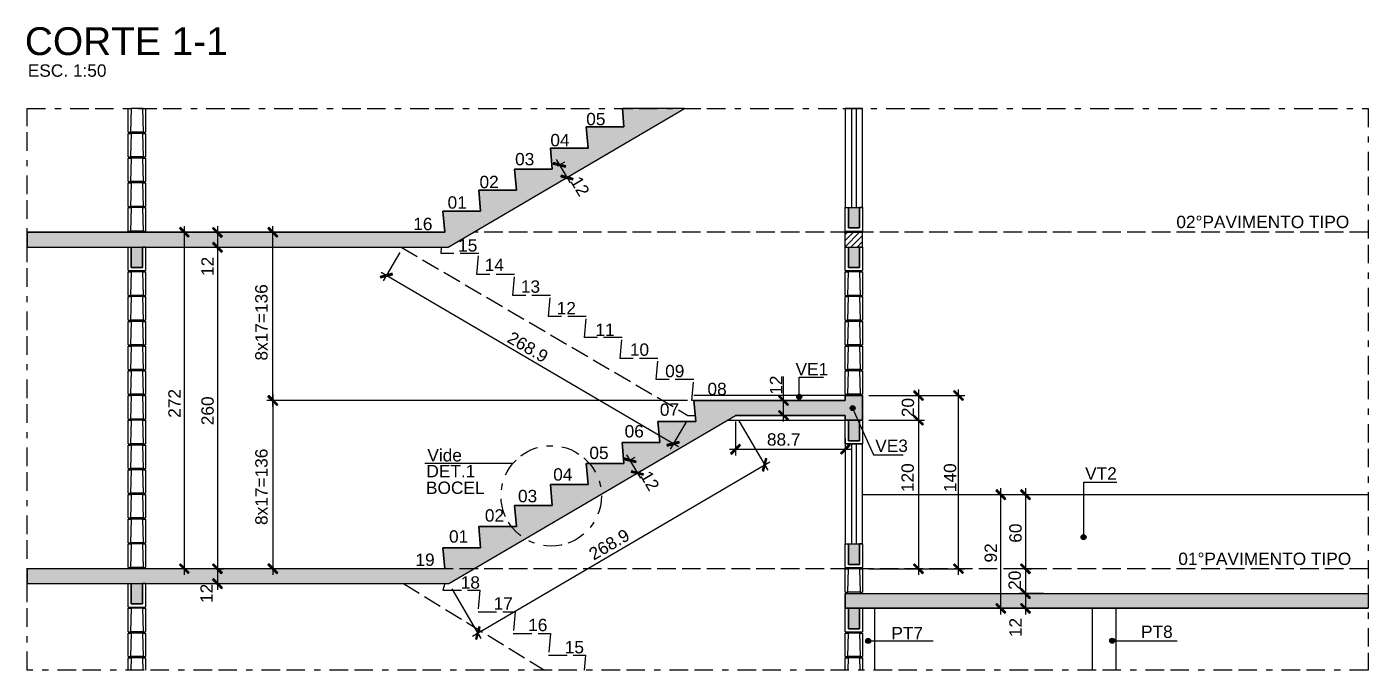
# Model space of a CAD drawing. Extents: x 0 to 119, y 0 to 84.
# Drawn here: x 74.55 to 96.25, y 23.62 to 34.02 of the extents above; entities that cross this region are included whole.
import ezdxf

# ---------------------------------------------------------------- set-up
doc = ezdxf.new("R2010")
doc.units = 0
doc.linetypes.add('ESTILO_TQS_0003', pattern=[0.92, 0.3, -0.15, 0.02, -0.15, 0.3])
doc.linetypes.add('ESTILO_TQS_0005', pattern=[0.4, 0.3, -0.1])
for name, color, linetype in [('1', 1, 'CONTINUOUS'), ('2', 2, 'CONTINUOUS'), ('4', 4, 'CONTINUOUS'), ('5', 5, 'CONTINUOUS'), ('8', 8, 'CONTINUOUS')]:
    doc.layers.add(name, color=color, linetype=linetype)
doc.styles.add('TQS_ARIAL', font='arial.ttf')

msp = doc.modelspace()

# ---------------------------------------------------------------- linework, layer by layer
at = {"layer": '1', "linetype": 'CONTINUOUS'}
for p, q in [((76.426717, 32.698409), (76.226717, 32.698409)), ((87.886717, 32.698409), (87.886717, 31.098409)), ((87.966717, 31.098409), (87.966717, 32.698409)), ((76.426717, 32.318409), (76.226717, 32.318409)), ((76.426717, 32.298409), (76.226717, 32.298409)), ((76.426717, 32.298409), (76.226717, 32.298409)), ((76.426717, 31.918409), (76.226717, 31.918409)), ((76.426717, 31.918409), (76.226717, 31.918409)), ((76.426717, 31.898409), (76.226717, 31.898409)), ((83.11213, 31.876294), (83.334655, 31.496682)), ((83.132823, 31.772509), (83.248972, 31.840594)), ((76.426717, 31.518409), (76.226717, 31.518409)), ((76.426717, 31.498409), (76.226717, 31.498409)), ((83.254206, 31.565438), (83.370354, 31.633523)), ((76.426717, 31.118409), (76.226717, 31.118409)), ((76.426717, 31.098409), (76.226717, 31.098409)), ((76.426717, 30.718409), (76.226717, 30.718409)), ((77.586397, 30.698409), (76.995147, 30.698409)), ((77.095147, 25.158409), (77.095147, 30.798409)), ((77.629803, 30.798409), (77.629803, 30.358409)), ((77.675356, 30.698409), (77.729803, 30.698409)), ((78.631788, 30.698409), (78.427402, 30.698409)), ((78.527402, 27.878409), (78.527402, 30.798409)), ((87.786717, 30.466209), (88.018917, 30.698409)), ((87.786717, 30.565204), (87.919922, 30.698409)), ((87.786717, 30.664199), (87.820927, 30.698409)), ((87.877912, 30.458409), (88.066717, 30.647214)), ((77.629803, 30.558409), (77.629803, 25.158409)), ((77.707242, 30.458409), (77.729803, 30.458409)), ((87.976907, 30.458409), (88.066717, 30.548219)), ((80.581127, 30.372139), (80.31212, 29.913245)), ((76.426717, 30.058409), (76.226717, 30.058409)), ((85.088962, 27.228943), (80.276422, 30.050087)), ((88.026717, 30.058409), (87.826717, 30.058409)), ((76.426717, 29.678409), (76.226717, 29.678409)), ((76.426717, 29.658409), (76.226717, 29.658409)), ((88.026717, 29.678409), (87.826717, 29.678409)), ((88.026717, 29.658409), (87.826717, 29.658409)), ((76.426717, 29.278409), (76.226717, 29.278409)), ((76.426717, 29.258409), (76.226717, 29.258409)), ((88.026717, 29.278409), (87.826717, 29.278409)), ((88.026717, 29.258409), (87.826717, 29.258409)), ((76.426717, 28.878409), (76.226717, 28.878409)), ((88.026717, 28.878409), (87.826717, 28.878409)), ((76.426717, 28.858409), (76.226717, 28.858409)), ((88.026717, 28.858409), (87.826717, 28.858409)), ((76.426717, 28.478409), (76.226717, 28.478409)), ((76.426717, 28.458409), (76.226717, 28.458409)), ((88.026717, 28.478409), (87.826717, 28.478409)), ((88.026717, 28.458409), (87.826717, 28.458409)), ((86.788394, 28.078409), (86.788394, 28.367317)), ((76.426717, 28.078409), (76.226717, 28.078409)), ((76.426717, 28.058409), (76.226717, 28.058409)), ((78.527402, 28.078409), (78.527402, 25.158409)), ((87.786717, 28.058409), (85.336859, 28.058409)), ((86.788394, 27.638409), (86.788394, 28.078409)), ((88.026717, 28.078409), (87.826717, 28.078409)), ((88.166717, 28.058409), (89.719067, 28.058409)), ((88.582887, 28.058409), (89.070754, 28.058409)), ((88.970754, 28.158409), (88.970754, 27.558409)), ((89.619067, 25.158409), (89.619067, 28.158409)), ((83.940515, 27.978409), (78.427402, 27.978409)), ((85.236859, 27.978409), (78.427402, 27.978409)), ((86.75876, 27.978409), (86.688394, 27.978409)), ((76.426717, 27.678409), (76.226717, 27.678409)), ((76.426717, 27.658409), (76.226717, 27.658409)), ((85.221127, 27.652139), (84.95212, 27.193245)), ((85.875594, 27.658409), (87.786717, 27.658409)), ((86.01208, 27.638409), (86.01208, 27.089153)), ((86.062652, 27.652139), (86.531648, 26.852087)), ((86.784368, 27.738409), (86.688394, 27.738409)), ((88.166717, 27.658409), (89.070754, 27.658409)), ((88.166717, 27.658409), (89.070754, 27.658409)), ((88.970754, 27.758409), (88.970754, 25.158409)), ((87.786717, 27.368409), (87.786717, 27.089153)), ((76.426717, 27.278409), (76.226717, 27.278409)), ((76.426717, 27.258409), (76.226717, 27.258409)), ((85.91208, 27.189153), (87.886717, 27.189153)), ((87.886717, 27.278409), (87.886717, 25.658409)), ((87.966717, 25.658409), (87.966717, 27.278409)), ((80.984149, 26.965798), (82.415905, 26.965798)), ((81.7544, 24.167547), (86.567346, 26.988929)), ((84.250075, 27.099735), (84.472582, 26.720152)), ((84.292994, 27.00898), (84.386916, 27.064036)), ((76.426717, 26.878409), (76.226717, 26.878409)), ((76.426717, 26.858409), (76.226717, 26.858409)), ((84.396397, 26.791408), (84.508282, 26.856993)), ((76.426717, 26.478409), (76.226717, 26.478409)), ((90.3003, 26.558409), (90.3003, 24.518409)), ((90.699895, 26.558409), (90.699895, 25.158409)), ((76.426717, 26.458409), (76.226717, 26.458409)), ((89.462438, 26.458409), (90.799895, 26.458409)), ((90.231167, 26.458409), (90.4003, 26.458409)), ((76.426717, 26.078409), (76.226717, 26.078409)), ((76.426717, 26.058409), (76.226717, 26.058409)), ((76.426717, 25.678409), (76.226717, 25.678409)), ((76.426717, 25.658409), (76.226717, 25.658409)), ((76.426717, 25.278409), (76.226717, 25.278409)), ((77.95197, 25.258409), (76.995147, 25.258409)), ((77.95197, 25.258409), (77.529803, 25.258409)), ((77.629803, 25.358409), (77.629803, 24.918409)), ((77.675356, 25.258409), (77.729803, 25.258409)), ((79.802653, 25.258409), (78.427402, 25.258409)), ((88.026717, 25.258409), (87.826717, 25.258409)), ((88.166717, 25.258409), (89.719067, 25.258409)), ((88.993204, 25.258409), (88.870754, 25.258409)), ((90.809882, 25.258409), (90.599895, 25.258409)), ((90.699895, 25.358409), (90.699895, 24.758409)), ((90.760843, 25.258409), (90.799895, 25.258409)), ((77.707242, 25.018409), (77.729803, 25.018409)), ((90.699895, 24.958409), (90.699895, 24.518409)), ((81.422106, 24.932139), (81.891242, 24.131849)), ((88.026717, 24.878409), (87.826717, 24.878409)), ((90.99062, 24.858409), (90.599895, 24.858409)), ((90.78791, 24.858409), (90.599895, 24.858409)), ((76.426717, 24.618409), (76.226717, 24.618409)), ((90.078118, 24.618409), (90.4003, 24.618409)), ((90.731474, 24.618409), (90.599895, 24.618409)), ((76.426717, 24.238409), (76.226717, 24.238409)), ((76.426717, 24.218409), (76.226717, 24.218409)), ((88.026717, 24.218409), (87.826717, 24.218409)), ((88.153333, 24.089818), (89.210161, 24.089818)), ((92.100922, 24.093346), (93.15775, 24.093346)), ((76.426717, 23.838409), (76.226717, 23.838409)), ((76.426717, 23.818409), (76.226717, 23.818409)), ((88.026717, 23.838409), (87.826717, 23.838409)), ((88.026717, 23.818409), (87.826717, 23.818409))]:
    msp.add_line(p, q, dxfattribs=at)
at = {"layer": '1', "linetype": 'ESTILO_TQS_0005'}
for p, q in [((96.245493, 30.698409), (81.774709, 30.698409)), ((96.245493, 25.258409), (81.276859, 25.258409))]:
    msp.add_line(p, q, dxfattribs=at)
at = {"layer": '1', "linetype": 'CONTINUOUS'}
for points in [[(88.066717, 32.698409), (87.786717, 32.698409), (87.786717, 31.098409), (88.066717, 31.098409), (88.066717, 32.698409)], [(83.062769, 31.803176), (83.258323, 31.752159), (83.264634, 31.776349), (83.06908, 31.827366), (83.062769, 31.803176)], [(83.184152, 31.596105), (83.379706, 31.545088), (83.386017, 31.569278), (83.190463, 31.620295), (83.184152, 31.596105)], [(77.174708, 30.636526), (77.031802, 30.779432), (77.014124, 30.761754), (77.15703, 30.618848), (77.174708, 30.636526)], [(77.550242, 30.760292), (77.693148, 30.617386), (77.710825, 30.635064), (77.56792, 30.77797), (77.550242, 30.760292)], [(78.606963, 30.636526), (78.464057, 30.779432), (78.44638, 30.761754), (78.589285, 30.618848), (78.606963, 30.636526)], [(77.550242, 30.520292), (77.693148, 30.377386), (77.710825, 30.395064), (77.56792, 30.53797), (77.550242, 30.520292)], [(77.550242, 30.520292), (77.693148, 30.377386), (77.710825, 30.395064), (77.56792, 30.53797), (77.550242, 30.520292)], [(80.456314, 30.036856), (80.260759, 29.985842), (80.26707, 29.961651), (80.462624, 30.012666), (80.456314, 30.036856)], [(87.040234, 28.058409), (87.040234, 28.353957), (87.433494, 28.353957)], [(78.606963, 27.916526), (78.464057, 28.059432), (78.44638, 28.041754), (78.589285, 27.898848), (78.606963, 27.916526)], [(78.447842, 28.040292), (78.590747, 27.897386), (78.608425, 27.915064), (78.465519, 28.057969), (78.447842, 28.040292)], [(86.867954, 27.916526), (86.725049, 28.059432), (86.707371, 28.041754), (86.850277, 27.898848), (86.867954, 27.916526)], [(88.891193, 28.120292), (89.034098, 27.977386), (89.051776, 27.995064), (88.908871, 28.13797), (88.891193, 28.120292)], [(89.698628, 27.996526), (89.555722, 28.139432), (89.538044, 28.121754), (89.68095, 27.978848), (89.698628, 27.996526)], [(86.867954, 27.676526), (86.725049, 27.819432), (86.707371, 27.801754), (86.850277, 27.658848), (86.867954, 27.676526)], [(87.902043, 27.854912), (88.240822, 27.102223), (88.725278, 27.102223)], [(88.891193, 27.720292), (89.034098, 27.577386), (89.051776, 27.595064), (88.908871, 27.73797), (88.891193, 27.720292)], [(88.891193, 27.720292), (89.034098, 27.577386), (89.051776, 27.595064), (88.908871, 27.73797), (88.891193, 27.720292)], [(85.096314, 27.316856), (84.900759, 27.265842), (84.90707, 27.241651), (85.102624, 27.292666), (85.096314, 27.316856)], [(85.950197, 27.109592), (86.093103, 27.252498), (86.075425, 27.270176), (85.932519, 27.12727), (85.950197, 27.109592)], [(87.724834, 27.109592), (87.867739, 27.252498), (87.850062, 27.270176), (87.707156, 27.12727), (87.724834, 27.109592)], [(88.066717, 27.278409), (87.786717, 27.278409), (87.786717, 25.658409), (88.066717, 25.658409), (88.066717, 27.278409)], [(84.200713, 27.026617), (84.396267, 26.9756), (84.402578, 26.999791), (84.207024, 27.050807), (84.200713, 27.026617)], [(86.467925, 26.838425), (86.518939, 27.033979), (86.494749, 27.04029), (86.443735, 26.844735), (86.467925, 26.838425)], [(84.322079, 26.819575), (84.517633, 26.768558), (84.523944, 26.792748), (84.32839, 26.843765), (84.322079, 26.819575)], [(90.22074, 26.520292), (90.363645, 26.377386), (90.381323, 26.395064), (90.238417, 26.53797), (90.22074, 26.520292)], [(90.620334, 26.520292), (90.76324, 26.377386), (90.780917, 26.395064), (90.638012, 26.53797), (90.620334, 26.520292)], [(91.646167, 25.736573), (91.646167, 26.659408), (92.181223, 26.659408)], [(77.174708, 25.196526), (77.031802, 25.339432), (77.014124, 25.321754), (77.15703, 25.178848), (77.174708, 25.196526)], [(77.550242, 25.320292), (77.693148, 25.177386), (77.710825, 25.195064), (77.56792, 25.33797), (77.550242, 25.320292)], [(77.550242, 25.320292), (77.693148, 25.177386), (77.710825, 25.195064), (77.56792, 25.337969), (77.550242, 25.320292)], [(78.447842, 25.320292), (78.590747, 25.177386), (78.608425, 25.195064), (78.465519, 25.33797), (78.447842, 25.320292)], [(88.891193, 25.320292), (89.034098, 25.177386), (89.051776, 25.195064), (88.908871, 25.33797), (88.891193, 25.320292)], [(89.698628, 25.196526), (89.555722, 25.339432), (89.538044, 25.321754), (89.68095, 25.178848), (89.698628, 25.196526)], [(90.620334, 25.320292), (90.76324, 25.177386), (90.780917, 25.195064), (90.638012, 25.33797), (90.620334, 25.320292)], [(90.620334, 25.320292), (90.76324, 25.177386), (90.780917, 25.195064), (90.638012, 25.33797), (90.620334, 25.320292)], [(77.550242, 25.080292), (77.693148, 24.937386), (77.710825, 24.955064), (77.56792, 25.09797), (77.550242, 25.080292)], [(90.620334, 24.920292), (90.76324, 24.777386), (90.780917, 24.795064), (90.638012, 24.93797), (90.620334, 24.920292)], [(90.620334, 24.920292), (90.76324, 24.777386), (90.780917, 24.795064), (90.638012, 24.93797), (90.620334, 24.920292)], [(90.22074, 24.680292), (90.363645, 24.537386), (90.381323, 24.555064), (90.238417, 24.69797), (90.22074, 24.680292)], [(90.620334, 24.680292), (90.76324, 24.537386), (90.780917, 24.555064), (90.638012, 24.69797), (90.620334, 24.680292)], [(81.827519, 24.118187), (81.878533, 24.313741), (81.854343, 24.320052), (81.803329, 24.124497), (81.827519, 24.118187)]]:
    msp.add_lwpolyline(points, dxfattribs=at)
for centre in [(87.041786, 28.037079), (87.905445, 27.855256), (91.641951, 25.76853), (88.156735, 24.090162), (92.104325, 24.09369)]:
    msp.add_circle(centre, 0.04, dxfattribs=at)
for points in [[(83.062769, 31.803176), (83.264634, 31.776349), (83.06908, 31.827366)], [(83.062769, 31.803176), (83.06908, 31.827366), (83.062769, 31.803176)], [(83.062769, 31.803176), (83.258323, 31.752159), (83.264634, 31.776349)], [(83.184152, 31.596105), (83.386017, 31.569278), (83.190463, 31.620295)], [(83.184152, 31.596105), (83.190463, 31.620295), (83.184152, 31.596105)], [(83.184152, 31.596105), (83.379706, 31.545088), (83.386017, 31.569278)], [(77.174708, 30.636526), (77.031802, 30.779432), (77.014124, 30.761754)], [(77.174708, 30.636526), (77.014124, 30.761754), (77.15703, 30.618848)], [(77.174708, 30.636526), (77.15703, 30.618848), (77.174708, 30.636526)], [(77.550242, 30.760292), (77.710825, 30.635064), (77.56792, 30.77797)], [(77.550242, 30.760292), (77.56792, 30.77797), (77.550242, 30.760292)], [(77.550242, 30.760292), (77.693148, 30.617386), (77.710825, 30.635064)], [(78.606963, 30.636526), (78.464057, 30.779432), (78.44638, 30.761754)], [(78.606963, 30.636526), (78.44638, 30.761754), (78.589285, 30.618848)], [(78.606963, 30.636526), (78.589285, 30.618848), (78.606963, 30.636526)], [(77.550242, 30.520292), (77.710825, 30.395064), (77.56792, 30.53797)], [(77.550242, 30.520292), (77.56792, 30.53797), (77.550242, 30.520292)], [(77.550242, 30.520292), (77.710825, 30.395064), (77.56792, 30.53797)], [(77.550242, 30.520292), (77.56792, 30.53797), (77.550242, 30.520292)], [(77.550242, 30.520292), (77.693148, 30.377386), (77.710825, 30.395064)], [(77.550242, 30.520292), (77.693148, 30.377386), (77.710825, 30.395064)], [(80.456314, 30.036856), (80.260759, 29.985842), (80.26707, 29.961651)], [(80.456314, 30.036856), (80.26707, 29.961651), (80.462624, 30.012666)], [(80.456314, 30.036856), (80.462624, 30.012666), (80.456314, 30.036856)], [(78.606963, 27.916526), (78.464057, 28.059432), (78.44638, 28.041754)], [(78.606963, 27.916526), (78.44638, 28.041754), (78.589285, 27.898848)], [(78.447842, 28.040292), (78.608425, 27.915064), (78.465519, 28.057969)], [(78.447842, 28.040292), (78.465519, 28.057969), (78.447842, 28.040292)], [(78.447842, 28.040292), (78.590747, 27.897386), (78.608425, 27.915064)], [(86.867954, 27.916526), (86.725049, 28.059432), (86.707371, 28.041754)], [(86.867954, 27.916526), (86.707371, 28.041754), (86.850277, 27.898848)], [(87.081786, 28.037079), (87.021786, 28.07172), (87.004198, 28.05076)], [(87.081786, 28.037079), (87.004198, 28.05076), (87.004198, 28.023398)], [(87.081786, 28.037079), (87.004198, 28.023398), (87.021786, 28.002438)], [(87.081786, 28.037079), (87.048732, 28.076472), (87.021786, 28.07172)], [(87.081786, 28.037079), (87.021786, 28.002438), (87.048732, 27.997687)], [(87.081786, 28.037079), (87.072428, 28.062791), (87.048732, 28.076472)], [(87.081786, 28.037079), (87.048732, 27.997687), (87.072428, 28.011368)], [(87.081786, 28.037079), (87.072428, 28.011368), (87.081786, 28.037079)], [(88.891193, 28.120292), (89.051776, 27.995064), (88.908871, 28.13797)], [(88.891193, 28.120292), (88.908871, 28.13797), (88.891193, 28.120292)], [(88.891193, 28.120292), (89.034098, 27.977386), (89.051776, 27.995064)], [(89.698628, 27.996526), (89.555722, 28.139432), (89.538044, 28.121754)], [(89.698628, 27.996526), (89.538044, 28.121754), (89.68095, 27.978848)], [(89.698628, 27.996526), (89.68095, 27.978848), (89.698628, 27.996526)], [(78.606963, 27.916526), (78.589285, 27.898848), (78.606963, 27.916526)], [(86.867954, 27.676526), (86.725049, 27.819432), (86.707371, 27.801754)], [(86.867954, 27.676526), (86.707371, 27.801754), (86.850277, 27.658848)], [(86.867954, 27.916526), (86.850277, 27.898848), (86.867954, 27.916526)], [(87.945445, 27.855256), (87.885445, 27.889897), (87.867858, 27.868937)], [(87.945445, 27.855256), (87.867858, 27.868937), (87.867858, 27.841575)], [(87.945445, 27.855256), (87.867858, 27.841575), (87.885445, 27.820615)], [(87.945445, 27.855256), (87.912391, 27.894649), (87.885445, 27.889897)], [(87.945445, 27.855256), (87.885445, 27.820615), (87.912391, 27.815864)], [(87.945445, 27.855256), (87.936087, 27.880968), (87.912391, 27.894649)], [(87.945445, 27.855256), (87.912391, 27.815864), (87.936087, 27.829545)], [(87.945445, 27.855256), (87.936087, 27.829545), (87.945445, 27.855256)], [(86.867954, 27.676526), (86.850277, 27.658848), (86.867954, 27.676526)], [(88.891193, 27.720292), (89.051776, 27.595064), (88.908871, 27.73797)], [(88.891193, 27.720292), (88.908871, 27.73797), (88.891193, 27.720292)], [(88.891193, 27.720292), (89.051776, 27.595064), (88.908871, 27.73797)], [(88.891193, 27.720292), (88.908871, 27.73797), (88.891193, 27.720292)], [(88.891193, 27.720292), (89.034098, 27.577386), (89.051776, 27.595064)], [(88.891193, 27.720292), (89.034098, 27.577386), (89.051776, 27.595064)], [(85.096314, 27.316856), (84.900759, 27.265842), (84.90707, 27.241651)], [(85.096314, 27.316856), (84.90707, 27.241651), (85.102624, 27.292666)], [(85.096314, 27.316856), (85.102624, 27.292666), (85.096314, 27.316856)], [(85.950197, 27.109592), (86.075425, 27.270176), (85.932519, 27.12727)], [(85.950197, 27.109592), (85.932519, 27.12727), (85.950197, 27.109592)], [(85.950197, 27.109592), (86.093103, 27.252498), (86.075425, 27.270176)], [(87.724834, 27.109592), (87.850062, 27.270176), (87.707156, 27.12727)], [(87.724834, 27.109592), (87.707156, 27.12727), (87.724834, 27.109592)], [(87.724834, 27.109592), (87.867739, 27.252498), (87.850062, 27.270176)], [(84.200713, 27.026617), (84.402578, 26.999791), (84.207024, 27.050807)], [(84.200713, 27.026617), (84.207024, 27.050807), (84.200713, 27.026617)], [(84.200713, 27.026617), (84.396267, 26.9756), (84.402578, 26.999791)], [(86.467925, 26.838425), (86.494749, 27.04029), (86.443735, 26.844735)], [(86.467925, 26.838425), (86.518939, 27.033979), (86.494749, 27.04029)], [(84.322079, 26.819575), (84.523944, 26.792748), (84.32839, 26.843765)], [(84.322079, 26.819575), (84.32839, 26.843765), (84.322079, 26.819575)], [(84.322079, 26.819575), (84.517633, 26.768558), (84.523944, 26.792748)], [(86.467925, 26.838425), (86.443735, 26.844735), (86.467925, 26.838425)], [(90.22074, 26.520292), (90.381323, 26.395064), (90.238417, 26.53797)], [(90.22074, 26.520292), (90.238417, 26.53797), (90.22074, 26.520292)], [(90.22074, 26.520292), (90.363645, 26.377386), (90.381323, 26.395064)], [(90.620334, 26.520292), (90.780917, 26.395064), (90.638012, 26.53797)], [(90.620334, 26.520292), (90.638012, 26.53797), (90.620334, 26.520292)], [(90.620334, 26.520292), (90.76324, 26.377386), (90.780917, 26.395064)], [(91.681951, 25.76853), (91.621951, 25.803171), (91.604363, 25.782211)], [(91.681951, 25.76853), (91.604363, 25.782211), (91.604363, 25.754849)], [(91.681951, 25.76853), (91.604363, 25.754849), (91.621951, 25.733889)], [(91.681951, 25.76853), (91.648897, 25.807922), (91.621951, 25.803171)], [(91.681951, 25.76853), (91.621951, 25.733889), (91.648897, 25.729138)], [(91.681951, 25.76853), (91.672593, 25.794241), (91.648897, 25.807922)], [(91.681951, 25.76853), (91.648897, 25.729138), (91.672593, 25.742818)], [(91.681951, 25.76853), (91.672593, 25.742818), (91.681951, 25.76853)], [(77.174708, 25.196526), (77.031802, 25.339432), (77.014124, 25.321754)], [(77.174708, 25.196526), (77.014124, 25.321754), (77.15703, 25.178848)], [(77.174708, 25.196526), (77.15703, 25.178848), (77.174708, 25.196526)], [(77.550242, 25.320292), (77.710825, 25.195064), (77.56792, 25.33797)], [(77.550242, 25.320292), (77.56792, 25.33797), (77.550242, 25.320292)], [(77.550242, 25.320292), (77.710825, 25.195064), (77.56792, 25.337969)], [(77.550242, 25.320292), (77.56792, 25.337969), (77.550242, 25.320292)], [(77.550242, 25.320292), (77.693148, 25.177386), (77.710825, 25.195064)], [(77.550242, 25.320292), (77.693148, 25.177386), (77.710825, 25.195064)], [(78.447842, 25.320292), (78.608425, 25.195064), (78.465519, 25.33797)], [(78.447842, 25.320292), (78.465519, 25.33797), (78.447842, 25.320292)], [(78.447842, 25.320292), (78.590747, 25.177386), (78.608425, 25.195064)], [(88.891193, 25.320292), (89.051776, 25.195064), (88.908871, 25.33797)], [(88.891193, 25.320292), (88.908871, 25.33797), (88.891193, 25.320292)], [(88.891193, 25.320292), (89.034098, 25.177386), (89.051776, 25.195064)], [(89.698628, 25.196526), (89.555722, 25.339432), (89.538044, 25.321754)], [(89.698628, 25.196526), (89.538044, 25.321754), (89.68095, 25.178848)], [(89.698628, 25.196526), (89.68095, 25.178848), (89.698628, 25.196526)], [(90.620334, 25.320292), (90.780917, 25.195064), (90.638012, 25.33797)], [(90.620334, 25.320292), (90.638012, 25.33797), (90.620334, 25.320292)], [(90.620334, 25.320292), (90.780917, 25.195064), (90.638012, 25.33797)], [(90.620334, 25.320292), (90.638012, 25.33797), (90.620334, 25.320292)], [(90.620334, 25.320292), (90.76324, 25.177386), (90.780917, 25.195064)], [(90.620334, 25.320292), (90.76324, 25.177386), (90.780917, 25.195064)], [(77.550242, 25.080292), (77.710825, 24.955064), (77.56792, 25.09797)], [(77.550242, 25.080292), (77.56792, 25.09797), (77.550242, 25.080292)], [(77.550242, 25.080292), (77.693148, 24.937386), (77.710825, 24.955064)], [(90.620334, 24.920292), (90.780917, 24.795064), (90.638012, 24.93797)], [(90.620334, 24.920292), (90.638012, 24.93797), (90.620334, 24.920292)], [(90.620334, 24.920292), (90.780917, 24.795064), (90.638012, 24.93797)], [(90.620334, 24.920292), (90.638012, 24.93797), (90.620334, 24.920292)], [(90.620334, 24.920292), (90.76324, 24.777386), (90.780917, 24.795064)], [(90.620334, 24.920292), (90.76324, 24.777386), (90.780917, 24.795064)], [(90.22074, 24.680292), (90.381323, 24.555064), (90.238417, 24.69797)], [(90.22074, 24.680292), (90.238417, 24.69797), (90.22074, 24.680292)], [(90.22074, 24.680292), (90.363645, 24.537386), (90.381323, 24.555064)], [(90.620334, 24.680292), (90.780917, 24.555064), (90.638012, 24.69797)], [(90.620334, 24.680292), (90.638012, 24.69797), (90.620334, 24.680292)], [(90.620334, 24.680292), (90.76324, 24.537386), (90.780917, 24.555064)], [(81.827519, 24.118187), (81.854343, 24.320052), (81.803329, 24.124497)], [(81.827519, 24.118187), (81.878533, 24.313741), (81.854343, 24.320052)], [(81.827519, 24.118187), (81.803329, 24.124497), (81.827519, 24.118187)], [(88.196735, 24.090162), (88.136735, 24.124803), (88.119148, 24.103842)], [(88.196735, 24.090162), (88.119148, 24.103842), (88.119148, 24.076481)], [(88.196735, 24.090162), (88.119148, 24.076481), (88.136735, 24.05552)], [(88.196735, 24.090162), (88.163681, 24.129554), (88.136735, 24.124803)], [(88.196735, 24.090162), (88.136735, 24.05552), (88.163681, 24.050769)], [(88.196735, 24.090162), (88.187377, 24.115873), (88.163681, 24.129554)], [(88.196735, 24.090162), (88.163681, 24.050769), (88.187377, 24.06445)], [(88.196735, 24.090162), (88.187377, 24.06445), (88.196735, 24.090162)], [(92.144325, 24.09369), (92.084325, 24.128331), (92.066737, 24.10737)], [(92.144325, 24.09369), (92.066737, 24.10737), (92.066737, 24.080009)], [(92.144325, 24.09369), (92.066737, 24.080009), (92.084325, 24.059049)], [(92.144325, 24.09369), (92.11127, 24.133082), (92.084325, 24.128331)], [(92.144325, 24.09369), (92.084325, 24.059049), (92.11127, 24.054297)], [(92.144325, 24.09369), (92.134966, 24.119401), (92.11127, 24.133082)], [(92.144325, 24.09369), (92.11127, 24.054297), (92.134966, 24.067978)], [(92.144325, 24.09369), (92.134966, 24.067978), (92.144325, 24.09369)]]:
    msp.add_solid(points, dxfattribs=at)
at = {"layer": '2', "linetype": 'CONTINUOUS'}
for p, q in [((76.186717, 32.318409), (76.186717, 32.698409)), ((76.186717, 32.698409), (76.238232, 32.698409)), ((76.226717, 32.318409), (76.238232, 32.698409)), ((76.415202, 32.698409), (76.426717, 32.318409)), ((76.415202, 32.698409), (76.466717, 32.698409)), ((76.466717, 32.698409), (76.466717, 32.318409)), ((76.186717, 32.318409), (76.226717, 32.318409)), ((76.186717, 31.918409), (76.186717, 32.298409)), ((76.186717, 32.298409), (76.238232, 32.298409)), ((76.186717, 31.918409), (76.186717, 32.298409)), ((76.186717, 32.298409), (76.238232, 32.298409)), ((76.226717, 31.918409), (76.238232, 32.298409)), ((76.226717, 31.918409), (76.238232, 32.298409)), ((76.415202, 32.298409), (76.426717, 31.918409)), ((76.415202, 32.298409), (76.466717, 32.298409)), ((76.415202, 32.298409), (76.426717, 31.918409)), ((76.415202, 32.298409), (76.466717, 32.298409)), ((76.426717, 32.318409), (76.466717, 32.318409)), ((76.466717, 32.298409), (76.466717, 31.918409)), ((76.466717, 32.298409), (76.466717, 31.918409)), ((76.186717, 31.918409), (76.226717, 31.918409)), ((76.186717, 31.918409), (76.226717, 31.918409)), ((76.186717, 31.518409), (76.186717, 31.898409)), ((76.186717, 31.898409), (76.238232, 31.898409)), ((76.226717, 31.518409), (76.238232, 31.898409)), ((76.415202, 31.898409), (76.426717, 31.518409)), ((76.415202, 31.898409), (76.466717, 31.898409)), ((76.426717, 31.918409), (76.466717, 31.918409)), ((76.426717, 31.918409), (76.466717, 31.918409)), ((76.466717, 31.898409), (76.466717, 31.518409)), ((83.046552, 31.721938), (83.046552, 31.721938)), ((76.186717, 31.518409), (76.226717, 31.518409)), ((76.186717, 31.118409), (76.186717, 31.498409)), ((76.186717, 31.498409), (76.238232, 31.498409)), ((76.226717, 31.118409), (76.238232, 31.498409)), ((76.415202, 31.498409), (76.426717, 31.118409)), ((76.415202, 31.498409), (76.466717, 31.498409)), ((76.426717, 31.518409), (76.466717, 31.518409)), ((76.466717, 31.498409), (76.466717, 31.118409)), ((83.167935, 31.514867), (83.167935, 31.514867)), ((76.186717, 31.118409), (76.226717, 31.118409)), ((76.186717, 30.718409), (76.186717, 31.098409)), ((76.186717, 31.098409), (76.238232, 31.098409)), ((76.226717, 30.718409), (76.238232, 31.098409)), ((76.415202, 31.098409), (76.426717, 30.718409)), ((76.415202, 31.098409), (76.466717, 31.098409)), ((76.426717, 31.118409), (76.466717, 31.118409)), ((76.466717, 31.098409), (76.466717, 30.718409)), ((87.786717, 30.718409), (87.786717, 31.098409)), ((87.786717, 31.098409), (87.836717, 31.098409)), ((87.836717, 31.098409), (87.836717, 30.768409)), ((88.016717, 30.768409), (88.016717, 31.098409)), ((88.066717, 31.098409), (88.016717, 31.098409)), ((88.066717, 31.098409), (88.066717, 30.718409)), ((76.186717, 30.718409), (76.226717, 30.718409)), ((76.426717, 30.718409), (76.466717, 30.718409)), ((77.575356, 30.698409), (77.575356, 30.698409)), ((77.686397, 30.698409), (77.686397, 30.698409)), ((78.731788, 30.698409), (78.731788, 30.698409)), ((81.276859, 30.698409), (81.16782, 30.698409)), ((87.786717, 30.718409), (88.066717, 30.718409)), ((87.836717, 30.768409), (88.016717, 30.768409)), ((76.186717, 30.078409), (76.186717, 30.458409)), ((76.186717, 30.458409), (76.236717, 30.458409)), ((76.236717, 30.458409), (76.236717, 30.128409)), ((76.416717, 30.128409), (76.416717, 30.458409)), ((76.466717, 30.458409), (76.416717, 30.458409)), ((76.466717, 30.458409), (76.466717, 30.078409)), ((77.607242, 30.458409), (77.607242, 30.458409)), ((77.629803, 30.458409), (77.629803, 30.458409)), ((80.631699, 30.458409), (80.631699, 30.458409)), ((87.786717, 30.078409), (87.786717, 30.458409)), ((87.786717, 30.458409), (87.836717, 30.458409)), ((87.786717, 30.078409), (87.786717, 30.458409)), ((87.786717, 30.458409), (87.836717, 30.458409)), ((87.836717, 30.458409), (87.836717, 30.128409)), ((87.836717, 30.458409), (87.836717, 30.128409)), ((88.016717, 30.128409), (88.016717, 30.458409)), ((88.066717, 30.458409), (88.016717, 30.458409)), ((88.016717, 30.128409), (88.016717, 30.458409)), ((88.066717, 30.458409), (88.016717, 30.458409)), ((88.066717, 30.458409), (88.066717, 30.078409)), ((88.066717, 30.458409), (88.066717, 30.078409)), ((76.186717, 30.078409), (76.466717, 30.078409)), ((76.186717, 29.678409), (76.186717, 30.058409)), ((76.186717, 30.058409), (76.238232, 30.058409)), ((76.226717, 29.678409), (76.238232, 30.058409)), ((76.236717, 30.128409), (76.416717, 30.128409)), ((76.415202, 30.058409), (76.426717, 29.678409)), ((76.415202, 30.058409), (76.466717, 30.058409)), ((76.466717, 30.058409), (76.466717, 29.678409)), ((87.786717, 30.078409), (88.066717, 30.078409)), ((87.786717, 30.078409), (88.066717, 30.078409)), ((87.786717, 29.678409), (87.786717, 30.058409)), ((87.786717, 30.058409), (87.838232, 30.058409)), ((87.826717, 29.678409), (87.838232, 30.058409)), ((87.836717, 30.128409), (88.016717, 30.128409)), ((87.836717, 30.128409), (88.016717, 30.128409)), ((88.015202, 30.058409), (88.026717, 29.678409)), ((88.015202, 30.058409), (88.066717, 30.058409)), ((88.066717, 30.058409), (88.066717, 29.678409)), ((76.186717, 29.678409), (76.226717, 29.678409)), ((76.186717, 29.278409), (76.186717, 29.658409)), ((76.186717, 29.658409), (76.238232, 29.658409)), ((76.226717, 29.278409), (76.238232, 29.658409)), ((76.415202, 29.658409), (76.426717, 29.278409)), ((76.415202, 29.658409), (76.466717, 29.658409)), ((76.426717, 29.678409), (76.466717, 29.678409)), ((76.466717, 29.658409), (76.466717, 29.278409)), ((87.786717, 29.678409), (87.826717, 29.678409)), ((87.786717, 29.278409), (87.786717, 29.658409)), ((87.786717, 29.658409), (87.838232, 29.658409)), ((87.826717, 29.278409), (87.838232, 29.658409)), ((88.015202, 29.658409), (88.026717, 29.278409)), ((88.015202, 29.658409), (88.066717, 29.658409)), ((88.026717, 29.678409), (88.066717, 29.678409)), ((88.066717, 29.658409), (88.066717, 29.278409)), ((76.186717, 29.278409), (76.226717, 29.278409)), ((76.186717, 28.878409), (76.186717, 29.258409)), ((76.186717, 29.258409), (76.238232, 29.258409)), ((76.226717, 28.878409), (76.238232, 29.258409)), ((76.415202, 29.258409), (76.426717, 28.878409)), ((76.415202, 29.258409), (76.466717, 29.258409)), ((76.426717, 29.278409), (76.466717, 29.278409)), ((76.466717, 29.258409), (76.466717, 28.878409)), ((87.786717, 29.278409), (87.826717, 29.278409)), ((87.786717, 28.878409), (87.786717, 29.258409)), ((87.786717, 29.258409), (87.838232, 29.258409)), ((87.826717, 28.878409), (87.838232, 29.258409)), ((88.015202, 29.258409), (88.026717, 28.878409)), ((88.015202, 29.258409), (88.066717, 29.258409)), ((88.026717, 29.278409), (88.066717, 29.278409)), ((88.066717, 29.258409), (88.066717, 28.878409)), ((76.186717, 28.878409), (76.226717, 28.878409)), ((76.426717, 28.878409), (76.466717, 28.878409)), ((87.786717, 28.878409), (87.826717, 28.878409)), ((88.026717, 28.878409), (88.066717, 28.878409)), ((76.186717, 28.478409), (76.186717, 28.858409)), ((76.186717, 28.858409), (76.238232, 28.858409)), ((76.226717, 28.478409), (76.238232, 28.858409)), ((76.415202, 28.858409), (76.426717, 28.478409)), ((76.415202, 28.858409), (76.466717, 28.858409)), ((76.466717, 28.858409), (76.466717, 28.478409)), ((87.786717, 28.478409), (87.786717, 28.858409)), ((87.786717, 28.858409), (87.838232, 28.858409)), ((87.826717, 28.478409), (87.838232, 28.858409)), ((88.015202, 28.858409), (88.026717, 28.478409)), ((88.015202, 28.858409), (88.066717, 28.858409)), ((88.066717, 28.858409), (88.066717, 28.478409)), ((76.186717, 28.478409), (76.226717, 28.478409)), ((76.186717, 28.078409), (76.186717, 28.458409)), ((76.186717, 28.458409), (76.238232, 28.458409)), ((76.226717, 28.078409), (76.238232, 28.458409)), ((76.415202, 28.458409), (76.426717, 28.078409)), ((76.415202, 28.458409), (76.466717, 28.458409)), ((76.426717, 28.478409), (76.466717, 28.478409)), ((76.466717, 28.458409), (76.466717, 28.078409)), ((87.786717, 28.478409), (87.826717, 28.478409)), ((87.786717, 28.078409), (87.786717, 28.458409)), ((87.786717, 28.458409), (87.838232, 28.458409)), ((87.826717, 28.078409), (87.838232, 28.458409)), ((88.015202, 28.458409), (88.026717, 28.078409)), ((88.015202, 28.458409), (88.066717, 28.458409)), ((88.026717, 28.478409), (88.066717, 28.478409)), ((88.066717, 28.458409), (88.066717, 28.078409)), ((76.186717, 28.078409), (76.226717, 28.078409)), ((76.186717, 27.678409), (76.186717, 28.058409)), ((76.186717, 28.058409), (76.238232, 28.058409)), ((76.226717, 27.678409), (76.238232, 28.058409)), ((76.415202, 28.058409), (76.426717, 27.678409)), ((76.415202, 28.058409), (76.466717, 28.058409)), ((76.426717, 28.078409), (76.466717, 28.078409)), ((76.466717, 28.058409), (76.466717, 27.678409)), ((87.786717, 28.078409), (87.826717, 28.078409)), ((88.026717, 28.078409), (88.066717, 28.078409)), ((88.066717, 28.058409), (88.066717, 28.058409)), ((88.482887, 28.058409), (88.482887, 28.058409)), ((84.040515, 27.978409), (84.040515, 27.978409)), ((85.336859, 27.978409), (85.306859, 27.978409)), ((85.336859, 27.978409), (85.336859, 27.978409)), ((86.85876, 27.978409), (86.85876, 27.978409)), ((76.186717, 27.678409), (76.226717, 27.678409)), ((76.186717, 27.278409), (76.186717, 27.658409)), ((76.186717, 27.658409), (76.238232, 27.658409)), ((76.226717, 27.278409), (76.238232, 27.658409)), ((76.415202, 27.658409), (76.426717, 27.278409)), ((76.415202, 27.658409), (76.466717, 27.658409)), ((76.426717, 27.678409), (76.466717, 27.678409)), ((76.466717, 27.658409), (76.466717, 27.278409)), ((85.241699, 27.738409), (85.358035, 27.738409)), ((85.271699, 27.738409), (85.271699, 27.738409)), ((86.01208, 27.738409), (86.01208, 27.738409)), ((86.01208, 27.738409), (86.01208, 27.738409)), ((86.884368, 27.738409), (86.884368, 27.738409)), ((87.786717, 27.278409), (87.786717, 27.658409)), ((87.786717, 27.658409), (87.836717, 27.658409)), ((87.836717, 27.658409), (87.836717, 27.328409)), ((88.016717, 27.328409), (88.016717, 27.658409)), ((88.066717, 27.658409), (88.016717, 27.658409)), ((88.066717, 27.658409), (88.066717, 27.278409)), ((88.066717, 27.658409), (88.066717, 27.658409)), ((88.066717, 27.658409), (88.066717, 27.658409)), ((87.786717, 27.468409), (87.786717, 27.468409)), ((76.186717, 27.278409), (76.226717, 27.278409)), ((76.186717, 26.878409), (76.186717, 27.258409)), ((76.186717, 27.258409), (76.238232, 27.258409)), ((76.226717, 26.878409), (76.238232, 27.258409)), ((76.415202, 27.258409), (76.426717, 26.878409)), ((76.415202, 27.258409), (76.466717, 27.258409)), ((76.426717, 27.278409), (76.466717, 27.278409)), ((76.466717, 27.258409), (76.466717, 26.878409)), ((87.786717, 27.278409), (88.066717, 27.278409)), ((87.836717, 27.328409), (88.016717, 27.328409)), ((84.206723, 26.958409), (84.206723, 26.958409)), ((76.186717, 26.878409), (76.226717, 26.878409)), ((76.186717, 26.478409), (76.186717, 26.858409)), ((76.186717, 26.858409), (76.238232, 26.858409)), ((76.226717, 26.478409), (76.238232, 26.858409)), ((76.415202, 26.858409), (76.426717, 26.478409)), ((76.415202, 26.858409), (76.466717, 26.858409)), ((76.426717, 26.878409), (76.466717, 26.878409)), ((76.466717, 26.858409), (76.466717, 26.478409)), ((84.310126, 26.740837), (84.310126, 26.740837)), ((76.186717, 26.478409), (76.226717, 26.478409)), ((76.426717, 26.478409), (76.466717, 26.478409)), ((76.186717, 26.078409), (76.186717, 26.458409)), ((76.186717, 26.458409), (76.238232, 26.458409)), ((76.226717, 26.078409), (76.238232, 26.458409)), ((76.415202, 26.458409), (76.426717, 26.078409)), ((76.415202, 26.458409), (76.466717, 26.458409)), ((76.466717, 26.458409), (76.466717, 26.078409)), ((88.066717, 26.458409), (96.245493, 26.458409)), ((89.362438, 26.458409), (89.362438, 26.458409)), ((90.131167, 26.458409), (90.131167, 26.458409)), ((76.186717, 26.078409), (76.226717, 26.078409)), ((76.186717, 25.678409), (76.186717, 26.058409)), ((76.186717, 26.058409), (76.238232, 26.058409)), ((76.226717, 25.678409), (76.238232, 26.058409)), ((76.415202, 26.058409), (76.426717, 25.678409)), ((76.415202, 26.058409), (76.466717, 26.058409)), ((76.426717, 26.078409), (76.466717, 26.078409)), ((76.466717, 26.058409), (76.466717, 25.678409)), ((76.186717, 25.678409), (76.226717, 25.678409)), ((76.186717, 25.278409), (76.186717, 25.658409)), ((76.186717, 25.658409), (76.238232, 25.658409)), ((76.226717, 25.278409), (76.238232, 25.658409)), ((76.415202, 25.658409), (76.426717, 25.278409)), ((76.415202, 25.658409), (76.466717, 25.658409)), ((76.426717, 25.678409), (76.466717, 25.678409)), ((76.466717, 25.658409), (76.466717, 25.278409)), ((87.786717, 25.278409), (87.786717, 25.658409)), ((87.786717, 25.658409), (87.836717, 25.658409)), ((87.836717, 25.658409), (87.836717, 25.328409)), ((88.016717, 25.328409), (88.016717, 25.658409)), ((88.066717, 25.658409), (88.016717, 25.658409)), ((88.066717, 25.658409), (88.066717, 25.278409)), ((76.186717, 25.278409), (76.226717, 25.278409)), ((76.426717, 25.278409), (76.466717, 25.278409)), ((77.575356, 25.258409), (77.575356, 25.258409)), ((78.05197, 25.258409), (78.05197, 25.258409)), ((78.05197, 25.258409), (78.05197, 25.258409)), ((79.902653, 25.258409), (79.902653, 25.258409)), ((87.786717, 25.278409), (88.066717, 25.278409)), ((87.786717, 24.878409), (87.786717, 25.258409)), ((87.786717, 25.258409), (87.838232, 25.258409)), ((87.826717, 24.878409), (87.838232, 25.258409)), ((87.836717, 25.328409), (88.016717, 25.328409)), ((88.015202, 25.258409), (88.026717, 24.878409)), ((88.015202, 25.258409), (88.066717, 25.258409)), ((88.066717, 25.258409), (88.066717, 24.878409)), ((88.066717, 25.258409), (88.066717, 25.258409)), ((89.093204, 25.258409), (89.093204, 25.258409)), ((90.660843, 25.258409), (90.660843, 25.258409)), ((90.909882, 25.258409), (90.909882, 25.258409)), ((76.186717, 24.638409), (76.186717, 25.018409)), ((76.186717, 25.018409), (76.236717, 25.018409)), ((76.236717, 25.018409), (76.236717, 24.688409)), ((76.416717, 24.688409), (76.416717, 25.018409)), ((76.466717, 25.018409), (76.416717, 25.018409)), ((76.466717, 25.018409), (76.466717, 24.638409)), ((77.607242, 25.018409), (77.607242, 25.018409)), ((81.371534, 25.018409), (81.371534, 25.018409)), ((87.786717, 24.878409), (87.826717, 24.878409)), ((88.026717, 24.878409), (88.066717, 24.878409)), ((90.88791, 24.858409), (90.88791, 24.858409)), ((91.09062, 24.858409), (91.09062, 24.858409)), ((76.186717, 24.638409), (76.466717, 24.638409)), ((76.186717, 24.238409), (76.186717, 24.618409)), ((76.186717, 24.618409), (76.238232, 24.618409)), ((76.226717, 24.238409), (76.238232, 24.618409)), ((76.236717, 24.688409), (76.416717, 24.688409)), ((76.415202, 24.618409), (76.426717, 24.238409)), ((76.415202, 24.618409), (76.466717, 24.618409)), ((76.466717, 24.618409), (76.466717, 24.238409)), ((87.786717, 24.238409), (87.786717, 24.618409)), ((87.786717, 24.618409), (87.836717, 24.618409)), ((87.836717, 24.618409), (87.836717, 24.288409)), ((88.016717, 24.288409), (88.016717, 24.618409)), ((88.066717, 24.618409), (88.016717, 24.618409)), ((88.066717, 24.618409), (88.066717, 24.238409)), ((88.266717, 23.617553), (88.266717, 24.618409)), ((89.978118, 24.618409), (89.978118, 24.618409)), ((90.831474, 24.618409), (90.831474, 24.618409)), ((91.786717, 23.617553), (91.786717, 24.618409)), ((92.166717, 23.617553), (92.166717, 24.618409)), ((76.186717, 24.238409), (76.226717, 24.238409)), ((76.186717, 23.838409), (76.186717, 24.218409)), ((76.186717, 24.218409), (76.238232, 24.218409)), ((76.226717, 23.838409), (76.238232, 24.218409)), ((76.415202, 24.218409), (76.426717, 23.838409)), ((76.415202, 24.218409), (76.466717, 24.218409)), ((76.426717, 24.238409), (76.466717, 24.238409)), ((76.466717, 24.218409), (76.466717, 23.838409)), ((87.786717, 24.238409), (88.066717, 24.238409)), ((87.786717, 23.838409), (87.786717, 24.218409)), ((87.786717, 24.218409), (87.838232, 24.218409)), ((87.826717, 23.838409), (87.838232, 24.218409)), ((87.836717, 24.288409), (88.016717, 24.288409)), ((88.015202, 24.218409), (88.026717, 23.838409)), ((88.015202, 24.218409), (88.066717, 24.218409)), ((88.066717, 24.218409), (88.066717, 23.838409)), ((76.186717, 23.838409), (76.226717, 23.838409)), ((76.186717, 23.617553), (76.186717, 23.818409)), ((76.186717, 23.818409), (76.238232, 23.818409)), ((76.232145, 23.617553), (76.238232, 23.818409)), ((76.415202, 23.818409), (76.421288, 23.617553)), ((76.415202, 23.818409), (76.466717, 23.818409)), ((76.426717, 23.838409), (76.466717, 23.838409)), ((76.466717, 23.818409), (76.466717, 23.617553)), ((87.786717, 23.838409), (87.826717, 23.838409)), ((87.786717, 23.617553), (87.786717, 23.818409)), ((87.786717, 23.818409), (87.838232, 23.818409)), ((87.832145, 23.617553), (87.838232, 23.818409)), ((88.015202, 23.818409), (88.021288, 23.617553)), ((88.015202, 23.818409), (88.066717, 23.818409)), ((88.026717, 23.838409), (88.066717, 23.838409)), ((88.066717, 23.818409), (88.066717, 23.617553))]:
    msp.add_line(p, q, dxfattribs=at)
at = {"layer": '2', "linetype": 'ESTILO_TQS_0005'}
for p, q in [((80.601699, 30.458409), (85.241699, 27.738409)), ((80.63843, 25.018409), (82.92326, 23.617553))]:
    msp.add_line(p, q, dxfattribs=at)
at = {"layer": '2', "linetype": 'ESTILO_TQS_0003'}
msp.add_lwpolyline([(74.549676, 32.698409), (96.245493, 32.698409), (96.245493, 23.617553), (74.549676, 23.617553), (74.549676, 32.698409)], dxfattribs=at)
at = {"layer": '2', "linetype": 'ESTILO_TQS_0005'}
for points in [[(85.306859, 27.978409), (85.336859, 28.318409), (84.726859, 28.318409), (84.756859, 28.658409), (84.146573, 28.658409), (84.176859, 28.998409), (83.647759, 28.998409), (83.566859, 28.998409), (83.596859, 29.338409), (82.986859, 29.338409), (83.016859, 29.678409), (82.406859, 29.678409), (82.436859, 30.018409), (81.888827, 30.018409), (81.826859, 30.018409), (81.856859, 30.358409), (81.246859, 30.358409), (81.255682, 30.458409)], [(81.306149, 25.018409), (81.276149, 24.908934), (81.876149, 24.908934), (81.846149, 24.55946), (82.446149, 24.55946), (82.416149, 24.209986), (83.016149, 24.209986), (82.986149, 23.860513), (83.586149, 23.860513), (83.565292, 23.617553)]]:
    msp.add_lwpolyline(points, dxfattribs=at)
at = {"layer": '2', "linetype": 'ESTILO_TQS_0003'}
msp.add_circle((83.029038, 26.435901), 0.811801, dxfattribs=at)
at = {"layer": '4', "linetype": 'CONTINUOUS'}
for p, q in [((81.365206, 30.458409), (85.186832, 32.698409)), ((74.549676, 30.458409), (74.549676, 30.698409)), ((74.549676, 30.698409), (81.306381, 30.698409)), ((87.786717, 30.458409), (87.786717, 30.698409)), ((87.786717, 30.458409), (87.786717, 30.698409)), ((87.786717, 30.458409), (87.786717, 30.698409)), ((87.786717, 30.458409), (87.786717, 30.698409)), ((87.786717, 30.698409), (88.066717, 30.698409)), ((88.066717, 30.458409), (88.066717, 30.698409)), ((74.549676, 30.458409), (81.365206, 30.458409)), ((87.786717, 30.458409), (88.066717, 30.458409)), ((87.786717, 30.458409), (88.066717, 30.458409)), ((81.371534, 25.018409), (86.01208, 27.738409)), ((87.786717, 27.738409), (86.01208, 27.738409)), ((81.306381, 25.258409), (74.549676, 25.258409)), ((74.549676, 25.018409), (74.549676, 25.258409)), ((74.549676, 25.018409), (81.371534, 25.018409)), ((87.786717, 24.858409), (96.245493, 24.858409)), ((87.786717, 24.858409), (87.786717, 24.618409)), ((87.786717, 24.618409), (96.245493, 24.618409))]:
    msp.add_line(p, q, dxfattribs=at)
for points in [[(81.306381, 30.698409), (81.276552, 31.041938), (81.886552, 31.041938), (81.856552, 31.381938), (82.466552, 31.381938), (82.436552, 31.721938), (83.046552, 31.721938), (83.016552, 32.061938), (83.626552, 32.061938), (83.596552, 32.401938), (84.206552, 32.401938), (84.180393, 32.698409)], [(87.786717, 27.978409), (87.786717, 28.058409), (88.066717, 28.058409), (88.066717, 27.658409), (87.786717, 27.658409), (87.786717, 27.738409)], [(81.306381, 25.258409), (81.276859, 25.598409), (81.886859, 25.598409), (81.856859, 25.938409), (82.466859, 25.938409), (82.436859, 26.278409), (83.046859, 26.278409), (83.016859, 26.618409), (83.626859, 26.618409), (83.596859, 26.958409), (84.206859, 26.958409), (84.176859, 27.298409), (84.786859, 27.298409), (84.756859, 27.638409), (85.366859, 27.638409), (85.336859, 27.978409), (87.786717, 27.978409)]]:
    msp.add_lwpolyline(points, dxfattribs=at)
at = {"layer": '8', "linetype": 'CONTINUOUS'}
for points in [[(74.549676, 30.698409), (74.549676, 30.458409), (81.365206, 30.458409), (85.186832, 32.698409), (84.180393, 32.698409), (84.206552, 32.401938), (83.596552, 32.401938), (83.626552, 32.061938), (83.016552, 32.061938), (83.046552, 31.721938), (82.436552, 31.721938), (82.466552, 31.381938), (81.856552, 31.381938), (81.886552, 31.041938), (81.276552, 31.041938), (81.306381, 30.698409), (74.549676, 30.698409)], [(87.836717, 31.098409), (88.016717, 31.098409), (88.016717, 30.768409), (87.836717, 30.768409), (87.836717, 31.098409)], [(76.236717, 30.458409), (76.416717, 30.458409), (76.416717, 30.128409), (76.236717, 30.128409), (76.236717, 30.458409)], [(87.836717, 30.458409), (88.016717, 30.458409), (88.016717, 30.128409), (87.836717, 30.128409), (87.836717, 30.458409)], [(87.836717, 30.458409), (88.016717, 30.458409), (88.016717, 30.128409), (87.836717, 30.128409), (87.836717, 30.458409)], [(74.549676, 25.258409), (74.549676, 25.018409), (81.371534, 25.018409), (86.01208, 27.738409), (87.786717, 27.738409), (87.786717, 27.658409), (88.066717, 27.658409), (88.066717, 28.058409), (87.786717, 28.058409), (87.786717, 27.978409), (85.336859, 27.978409), (85.366859, 27.638409), (84.756859, 27.638409), (84.786859, 27.298409), (84.176859, 27.298409), (84.206723, 26.958409), (83.596859, 26.958409), (83.626859, 26.618409), (83.016859, 26.618409), (83.046859, 26.278409), (82.436859, 26.278409), (82.466859, 25.938409), (81.856859, 25.938409), (81.886859, 25.598409), (81.276859, 25.598409), (81.306381, 25.258409), (74.549676, 25.258409)], [(87.836717, 27.658409), (88.016717, 27.658409), (88.016717, 27.328409), (87.836717, 27.328409), (87.836717, 27.658409)], [(87.836717, 25.658409), (88.016717, 25.658409), (88.016717, 25.328409), (87.836717, 25.328409), (87.836717, 25.658409)], [(76.236717, 25.018409), (76.416717, 25.018409), (76.416717, 24.688409), (76.236717, 24.688409), (76.236717, 25.018409)], [(87.786717, 24.858409), (96.245493, 24.858409), (96.245493, 24.618409), (87.786717, 24.618409), (87.786717, 24.858409)], [(87.836717, 24.618409), (88.016717, 24.618409), (88.016717, 24.288409), (87.836717, 24.288409), (87.836717, 24.618409)]]:
    msp.add_lwpolyline(points, dxfattribs=at)
for points in [[(81.886552, 31.041938), (81.365206, 30.458409), (85.186832, 32.698409)], [(81.886552, 31.041938), (85.186832, 32.698409), (82.466552, 31.381938)], [(82.466552, 31.381938), (85.186832, 32.698409), (83.046552, 31.721938)], [(83.046552, 31.721938), (85.186832, 32.698409), (83.626552, 32.061938)], [(85.186832, 32.698409), (84.206552, 32.401938), (83.626552, 32.061938)], [(84.180393, 32.698409), (84.206552, 32.401938), (85.186832, 32.698409)], [(83.626552, 32.061938), (84.206552, 32.401938), (83.596552, 32.401938)], [(83.016552, 32.061938), (83.046552, 31.721938), (83.626552, 32.061938)], [(82.436552, 31.721938), (82.466552, 31.381938), (83.046552, 31.721938)], [(81.886552, 31.041938), (82.466552, 31.381938), (81.856552, 31.381938)], [(81.886552, 31.041938), (81.276552, 31.041938), (81.306381, 30.698409)], [(81.886552, 31.041938), (81.306381, 30.698409), (81.365206, 30.458409)], [(87.836717, 31.098409), (88.016717, 31.098409), (88.016717, 30.768409)], [(87.836717, 31.098409), (88.016717, 30.768409), (87.836717, 30.768409)], [(87.836717, 31.098409), (87.836717, 30.768409), (87.836717, 31.098409)], [(74.549676, 30.458409), (81.365206, 30.458409), (74.549676, 30.698409)], [(81.365206, 30.458409), (81.306381, 30.698409), (74.549676, 30.698409)], [(76.236717, 30.458409), (76.416717, 30.458409), (76.416717, 30.128409)], [(76.236717, 30.458409), (76.416717, 30.128409), (76.236717, 30.128409)], [(76.236717, 30.458409), (76.236717, 30.128409), (76.236717, 30.458409)], [(87.836717, 30.458409), (88.016717, 30.458409), (88.016717, 30.128409)], [(87.836717, 30.458409), (88.016717, 30.128409), (87.836717, 30.128409)], [(87.836717, 30.458409), (87.836717, 30.128409), (87.836717, 30.458409)], [(87.836717, 30.458409), (88.016717, 30.458409), (88.016717, 30.128409)], [(87.836717, 30.458409), (88.016717, 30.128409), (87.836717, 30.128409)], [(87.836717, 30.458409), (87.836717, 30.128409), (87.836717, 30.458409)], [(88.066717, 27.658409), (88.066717, 28.058409), (87.786717, 27.978409)], [(88.066717, 28.058409), (87.786717, 28.058409), (87.786717, 27.978409)], [(85.336859, 27.978409), (86.01208, 27.738409), (87.786717, 27.978409)], [(85.336859, 27.978409), (85.366859, 27.638409), (86.01208, 27.738409)], [(86.01208, 27.738409), (87.786717, 27.738409), (87.786717, 27.978409)], [(87.786717, 27.738409), (88.066717, 27.658409), (87.786717, 27.978409)], [(81.886859, 25.598409), (81.371534, 25.018409), (86.01208, 27.738409)], [(81.886859, 25.598409), (86.01208, 27.738409), (82.466859, 25.938409)], [(82.466859, 25.938409), (86.01208, 27.738409), (83.046859, 26.278409)], [(83.046859, 26.278409), (86.01208, 27.738409), (83.626859, 26.618409)], [(86.01208, 27.738409), (84.206723, 26.958409), (83.626859, 26.618409)], [(84.206723, 26.958409), (86.01208, 27.738409), (84.786859, 27.298409)], [(85.366859, 27.638409), (84.756859, 27.638409), (84.786859, 27.298409)], [(86.01208, 27.738409), (85.366859, 27.638409), (84.786859, 27.298409)], [(87.786717, 27.738409), (87.786717, 27.658409), (88.066717, 27.658409)], [(87.836717, 27.658409), (88.016717, 27.658409), (88.016717, 27.328409)], [(87.836717, 27.658409), (88.016717, 27.328409), (87.836717, 27.328409)], [(87.836717, 27.658409), (87.836717, 27.328409), (87.836717, 27.658409)], [(84.176859, 27.298409), (84.206723, 26.958409), (84.786859, 27.298409)], [(83.626859, 26.618409), (84.206723, 26.958409), (83.596859, 26.958409)], [(83.016859, 26.618409), (83.046859, 26.278409), (83.626859, 26.618409)], [(82.436859, 26.278409), (82.466859, 25.938409), (83.046859, 26.278409)], [(81.886859, 25.598409), (82.466859, 25.938409), (81.856859, 25.938409)], [(87.836717, 25.658409), (88.016717, 25.658409), (88.016717, 25.328409)], [(87.836717, 25.658409), (88.016717, 25.328409), (87.836717, 25.328409)], [(87.836717, 25.658409), (87.836717, 25.328409), (87.836717, 25.658409)], [(81.886859, 25.598409), (81.276859, 25.598409), (81.306381, 25.258409)], [(81.886859, 25.598409), (81.306381, 25.258409), (81.371534, 25.018409)], [(74.549676, 25.018409), (81.371534, 25.018409), (74.549676, 25.258409)], [(81.371534, 25.018409), (81.306381, 25.258409), (74.549676, 25.258409)], [(76.236717, 25.018409), (76.416717, 25.018409), (76.416717, 24.688409)], [(76.236717, 25.018409), (76.416717, 24.688409), (76.236717, 24.688409)], [(76.236717, 25.018409), (76.236717, 24.688409), (76.236717, 25.018409)], [(87.786717, 24.858409), (96.245493, 24.858409), (96.245493, 24.618409)], [(87.786717, 24.858409), (96.245493, 24.618409), (87.786717, 24.618409)], [(87.786717, 24.858409), (87.786717, 24.618409), (87.786717, 24.858409)], [(87.836717, 24.618409), (88.016717, 24.618409), (88.016717, 24.288409)], [(87.836717, 24.618409), (88.016717, 24.288409), (87.836717, 24.288409)], [(87.836717, 24.618409), (87.836717, 24.288409), (87.836717, 24.618409)]]:
    msp.add_solid(points, dxfattribs=at)

# ---------------------------------------------------------------- texts
at = {"layer": '2', "linetype": 'CONTINUOUS', "style": 'TQS_ARIAL'}
for s, p in [('ESC. 1:50', (74.562034, 33.214411)), ('05', (83.596199, 32.429975)), ('04', (83.015941, 32.089842)), ('03', (82.445385, 31.781762)), ('02', (81.869528, 31.412584)), ('01', (81.353216, 31.081076)), ('16', (80.797579, 30.733885)), ('15', (81.523488, 30.387464)), ('14', (81.953636, 30.0709)), ('13', (82.538707, 29.721427)), ('12', (83.118707, 29.371953)), ('11', (83.744587, 29.022479)), ('10', (84.301736, 28.701364)), ('09', (84.873096, 28.354392)), ('08', (85.557352, 28.06526)), ('07', (84.787021, 27.730957)), ('06', (84.217021, 27.381483)), ('88.7', (86.519398, 27.249153)), ('05', (83.647021, 27.032009)), ('04', (83.062092, 26.682536)), ('03', (82.492092, 26.333062)), ('02', (81.95644, 26.019289)), ('01', (81.37644, 25.679289)), ('19', (80.833483, 25.303254)), ('18', (81.566098, 24.935507)), ('17', (82.098449, 24.596401)), ('16', (82.656628, 24.248459)), ('15', (83.248568, 23.889211))]:
    msp.add_text(s, height=0.2, dxfattribs=at).set_placement(p)
for s, rotation, p in [('12', 300.378355, (83.331204, 31.527084)), ('02%%dPAVIMENTO TIPO', 0.007, (93.142496, 30.766761)), ('12', 90, (77.569803, 29.991742)), ('8x17=136', 90, (78.440927, 28.624372)), ('268.9', 329.620874, (82.29894, 28.934022)), ('VE1', 360, (86.982225, 28.385505)), ('12', 90, (86.766764, 28.07153)), ('272', 90, (77.035147, 27.698409)), ('260', 90, (77.569803, 27.578409)), ('20', 90, (88.899358, 27.709366)), ('VE3', 360, (88.271784, 27.146716)), ('8x17=136', 90, (78.441559, 25.965035)), ('Vide ', 0.007, (81.026034, 26.992932)), ('DET.1', 0.007, (81.010424, 26.737562)), ('120', 90, (88.895374, 26.496644)), ('140', 90, (89.58103, 26.496462)), ('12', 300.378355, (84.46151, 26.763554)), ('VT2', 360, (91.666768, 26.699283)), ('BOCEL', 0.007, (81.00384, 26.467608)), ('268.9', 30.379126, (83.716435, 25.387254)), ('60', 90, (90.639895, 25.678409)), ('92', 90, (90.2403, 25.358409)), ('01%%dPAVIMENTO TIPO', 0.007, (93.173921, 25.318211)), ('20', 90, (90.62725, 24.916159)), ('12', 90, (77.554548, 24.703729)), ('PT7', 360, (88.531823, 24.116025)), ('12', 90, (90.639895, 24.151742)), ('PT8', 360, (92.570668, 24.138917))]:
    msp.add_text(s, height=0.2, rotation=rotation, dxfattribs=at).set_placement(p)
at = {"layer": '5', "linetype": 'CONTINUOUS', "style": 'TQS_ARIAL'}
msp.add_text('CORTE 1-1', height=0.45, dxfattribs=at).set_placement((74.514717, 33.564925))

doc.saveas('drawing.dxf')
